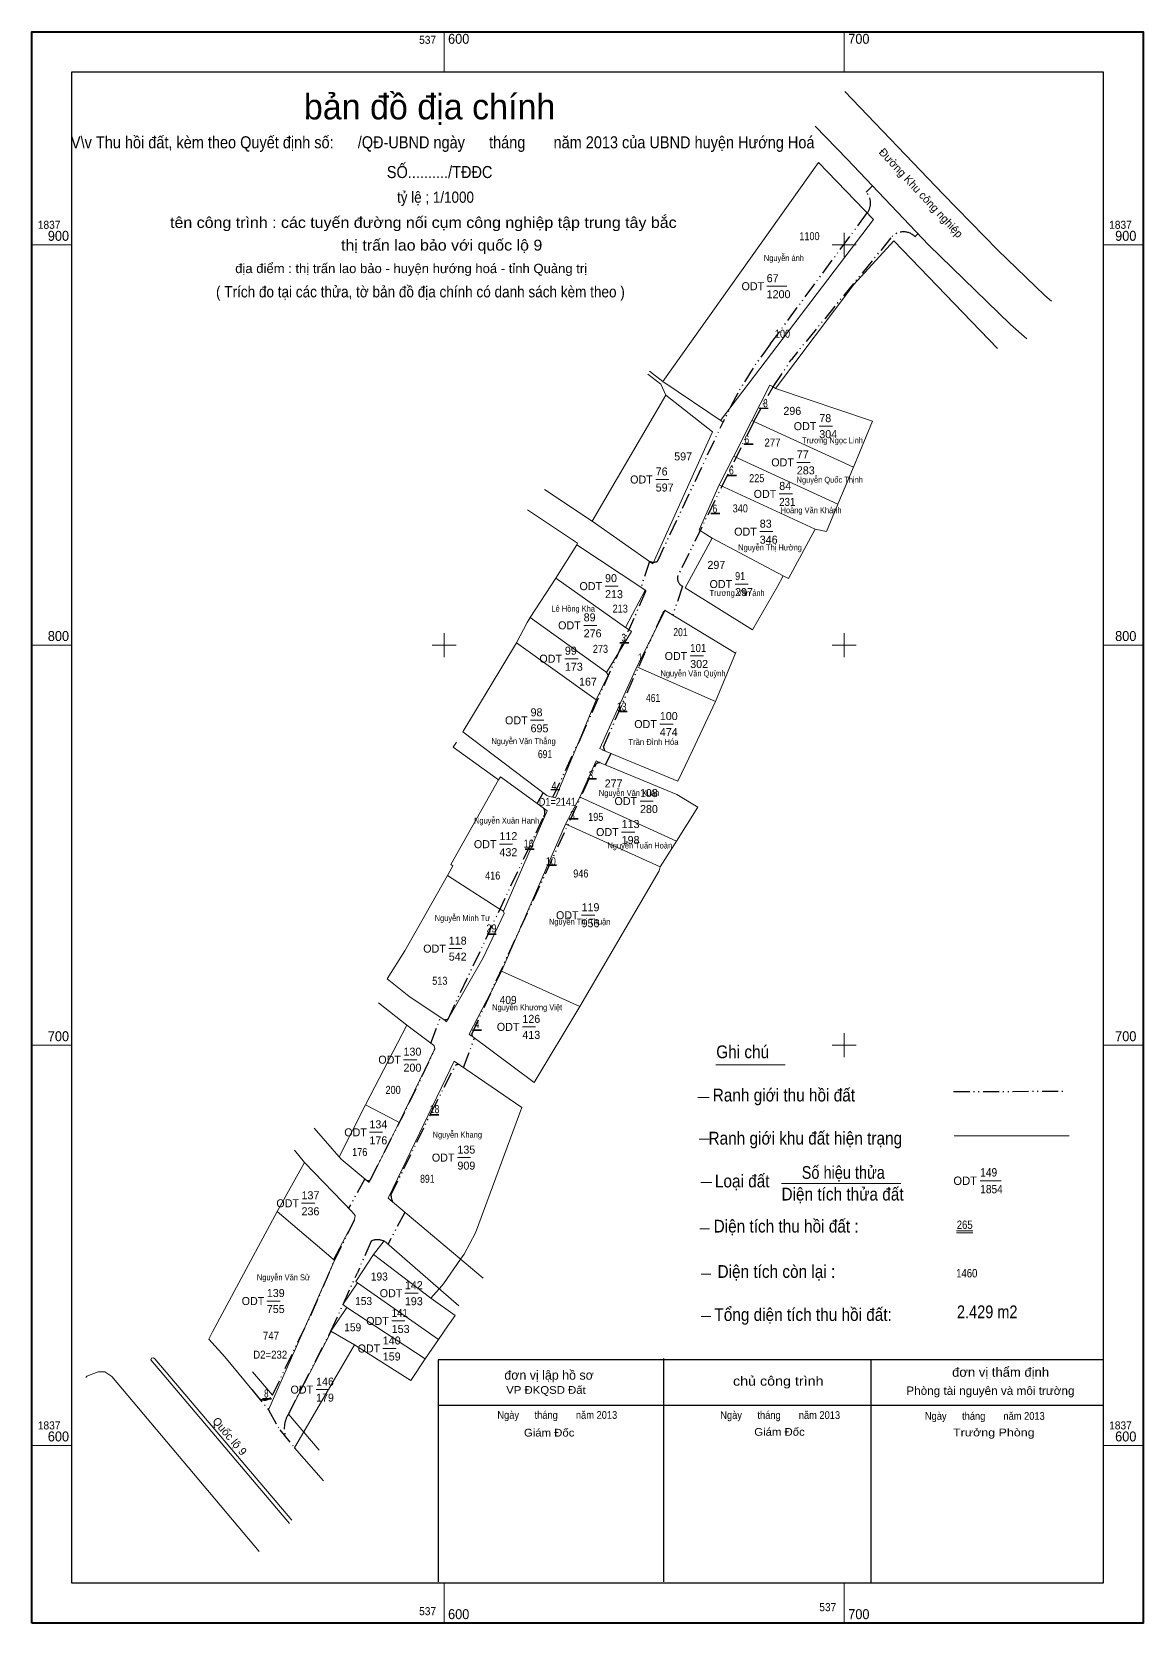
# Model space of a CAD drawing. Header units: metres. Extents: x 537059 to 537775, y 1837547 to 1837953.
# Drawn here: x 537497 to 537774.7, y 1837555.6 to 1837953.2 of the extents above; entities that cross this region are included whole.
import ezdxf
from ezdxf.enums import TextEntityAlignment as Align

# ---------------------------------------------------------------- set-up
doc = ezdxf.new("R2010")
doc.units = ezdxf.units.M
doc.header["$LTSCALE"] = 0.8
doc.linetypes.add('DASH_DOUBLE_DOT', pattern=[9.2, 5, -1.2, 0.3, -1.2, 0.3, -1.2])
for name, color, linetype, lineweight in [('1', 7, 'Continuous', 13), ('10', 7, 'DASH_DOUBLE_DOT', 25), ('22', 7, 'Continuous', 13), ('51', 7, 'Continuous', 13), ('61', 7, 'Continuous', 13), ('63', 7, 'Continuous', 13)]:
    doc.layers.add(name, color=color, linetype=linetype, lineweight=lineweight)
doc.layers.add('53', color=7, linetype='Continuous')
doc.layers.add('8', color=7, linetype='Continuous')

msp = doc.modelspace()

# ---------------------------------------------------------------- linework, layer by layer
at = {"layer": '1'}
for p, q in [((537707.3, 1837906.32), (537693.6, 1837920.57)), ((537700.72, 1837921.38), (537721.08, 1837899.96)), ((537738.27, 1837874.1), (537712.4, 1837901))]:
    msp.add_line(p, q, dxfattribs=at)
at = {"layer": '10'}
for p, q in [((537707.04, 1837914.73), (537705.46, 1837913.19)), ((537681.5, 1837875.16), (537705.73, 1837907.96)), ((537711.64, 1837901.71), (537686.78, 1837871.38)), ((537717.67, 1837902.02), (537718.39, 1837902.71)), ((537682.24, 1837864.53), (537686.78, 1837871.38)), ((537677.4, 1837855.89), (537682.21, 1837864.49)), ((537653.29, 1837820.89), (537669.71, 1837855.67)), ((537677.4, 1837855.89), (537658.39, 1837817.24)), ((537651.36, 1837820.88), (537649.17, 1837814.44)), ((537659.58, 1837814.7), (537657.13, 1837807.51)), ((537650.37, 1837813.34), (537646.16, 1837803.82)), ((537654.63, 1837807.99), (537651.39, 1837800.87)), ((537634, 1837776.43), (537646.16, 1837803.82)), ((537639.83, 1837774.54), (537651.39, 1837800.87)), ((537627.19, 1837762), (537634, 1837776.43)), ((537640.36, 1837770.07), (537641.72, 1837772.94)), ((537606.9, 1837702.73), (537637.98, 1837770.3)), ((537623.23, 1837760.38), (537624.72, 1837763.08)), ((537600.98, 1837706.53), (537624.84, 1837757.03)), ((537596.68, 1837700.5), (537599.12, 1837706.96)), ((537604.87, 1837694.44), (537607.62, 1837701.75)), ((537580.2, 1837666.59), (537576.14, 1837659.28)), ((537572.59, 1837646.18), (537577.64, 1837656.36)), ((537590.18, 1837658.23), (537585.98, 1837650.32)), ((537581.76, 1837651.06), (537578.33, 1837643.13))]:
    msp.add_line(p, q, dxfattribs=at)
at = {"layer": '10', "linetype": 'Continuous', "lineweight": 13}
for p, q in [((537654.2, 1837865.16), (537650.9, 1837867.69)), ((537654.64, 1837865.84), (537651.34, 1837868.4)), ((537567.56, 1837679.29), (537574.27, 1837671.56)), ((537565.09, 1837670.7), (537562.64, 1837673.79)), ((537581.26, 1837665.71), (537574.27, 1837671.56)), ((537609.8, 1837641.78), (537585.98, 1837661.75)), ((537582.34, 1837647.68), (537585.01, 1837651.16)), ((537585.01, 1837651.16), (537603.69, 1837634.92)), ((537552.14, 1837618.4), (537557.09, 1837612.56))]:
    msp.add_line(p, q, dxfattribs=at)
at = {"layer": '10'}
for points in [[(537581.71, 1837666.6), (537591.29, 1837685.58), (537597.71, 1837699.09)], [(537586.72, 1837662.52), (537596.71, 1837683), (537602.81, 1837694.96)], [(537557.09, 1837612.56), (537566.87, 1837632.86), (537572.59, 1837646.18)], [(537561.1, 1837607.83), (537571.7, 1837628.52), (537578.33, 1837643.13)]]:
    msp.add_lwpolyline(points, dxfattribs=at)
at = {"layer": '10', "linetype": 'Continuous', "lineweight": 13}
msp.add_lwpolyline([(537571.81, 1837628.46), (537561.1, 1837607.83), (537568.74, 1837598.8)], dxfattribs=at)
at = {"layer": '10'}
for centre, radius, start, end in [((537702.581, 1837910.4192), 4, 321.98429, 43.92849), ((537714.7903, 1837899.2455), 4, 43.92874, 141.98581), ((537760.1246, 1837814.2869), 99.4352, 142.2521, 155.40626), ((537652.3042, 1837823.4271), 2.7165, 249.66088, 291.17141), ((537660.4825, 1837816.6672), 2.1695, 164.69143, 245.30662), ((537650.0493, 1837813.4484), 0.3431, 340.86704, 58.20913), ((537656.4212, 1837806.9233), 2.0902, 125.23914, 149.19478), ((537641.827, 1837774.6987), 2.0006, 184.56194, 213.83558), ((537639.081, 1837768.6319), 2, 92.13442, 123.40607), ((537623.2032, 1837758.1831), 2, 324.90038, 27.55737), ((537600.2183, 1837708.3832), 2, 262.93596, 292.25483), ((537607.7747, 1837702.7267), 0.875, 180.07992, 230.38631), ((537603.7791, 1837693.2077), 2, 90.51328, 118.98048), ((537581.0013, 1837666.9336), 0.7833, 222.41455, 334.79287), ((537590.7235, 1837662.5929), 4, 181.00462, 207.44578), ((537583.3523, 1837647.3899), 4, 67.87793, 113.43893), ((537555.1194, 1837613.5218), 2.1928, 211.67689, 333.98442), ((537566.3602, 1837604.3673), 6.2976, 146.64366, 203.15107)]:
    msp.add_arc(centre, radius, start, end, dxfattribs=at)
at = {"layer": '22'}
for p, q in [((537692.74, 1837929.68), (537700.72, 1837921.38)), ((537654.64, 1837865.84), (537693.6, 1837920.57)), ((537712.4, 1837901), (537702.36, 1837890.11)), ((537682.85, 1837864.13), (537702.36, 1837890.11)), ((537669.71, 1837855.67), (537654.64, 1837865.84)), ((537655.42, 1837862.43), (537637, 1837830.98)), ((537654.2, 1837865.16), (537655.42, 1837862.43)), ((537707.07, 1837855.96), (537682.85, 1837864.13)), ((537678.77, 1837859.22), (537681.02, 1837859.22)), ((537678.77, 1837859.06), (537681.02, 1837859.06)), ((537674.96, 1837850.25), (537677.21, 1837850.25)), ((537674.96, 1837850.09), (537677.21, 1837850.09)), ((537670.83, 1837842.42), (537673.08, 1837842.42)), ((537670.83, 1837842.26), (537673.08, 1837842.26)), ((537637, 1837830.98), (537625.1, 1837838.87)), ((537666.65, 1837832.91), (537668.9, 1837832.91)), ((537666.65, 1837832.75), (537668.9, 1837832.75)), ((537666.96, 1837826.7), (537684.77, 1837817.28)), ((537633.15, 1837825.05), (537649.94, 1837813.93)), ((537627.9, 1837816.69), (537645.33, 1837804.38)), ((537672.79, 1837797.98), (537655.66, 1837808.4)), ((537645.49, 1837804.27), (537645.33, 1837804.38)), ((537643.88, 1837800.64), (537646.13, 1837800.64)), ((537643.88, 1837800.48), (537646.13, 1837800.48)), ((537672.79, 1837797.98), (537673.02, 1837798.28)), ((537672.79, 1837797.98), (537667.79, 1837785.86)), ((537643.47, 1837783.49), (537645.72, 1837783.49)), ((537643.47, 1837783.33), (537645.72, 1837783.33)), ((537635.85, 1837766.63), (537638.1, 1837766.63)), ((537635.85, 1837766.47), (537638.1, 1837766.47)), ((537626.65, 1837763.94), (537628.9, 1837763.94)), ((537626.65, 1837763.78), (537628.9, 1837763.78)), ((537631.25, 1837756.62), (537633.5, 1837756.62)), ((537631.25, 1837756.46), (537633.5, 1837756.46)), ((537620.28, 1837749.04), (537622.53, 1837749.04)), ((537620.28, 1837748.88), (537622.53, 1837748.88)), ((537625.85, 1837745.08), (537628.1, 1837745.08)), ((537625.85, 1837744.92), (537628.1, 1837744.92)), ((537590.18, 1837723.56), (537600.85, 1837742.43)), ((537610.74, 1837727.8), (537612.99, 1837727.8)), ((537610.74, 1837727.64), (537612.99, 1837727.64)), ((537614.37, 1837718.49), (537633.96, 1837709.7)), ((537590.65, 1837705.01), (537583.6, 1837710.62)), ((537590.65, 1837705.01), (537597.35, 1837700)), ((537607.11, 1837703.88), (537609.36, 1837703.88)), ((537607.11, 1837703.72), (537609.36, 1837703.72)), ((537667.94, 1837695.14), (537685.26, 1837695.14)), ((537666.24, 1837686.92), (537663.38, 1837686.92)), ((537588.15, 1837681.04), (537580.33, 1837685.11)), ((537596.43, 1837682.72), (537598.68, 1837682.72)), ((537596.43, 1837682.56), (537598.68, 1837682.56)), ((537666.24, 1837676.56), (537663.7, 1837676.56)), ((537727.44, 1837677.37), (537756.18, 1837677.37)), ((537573.86, 1837672.22), (537573.8, 1837672.1)), ((537581.26, 1837665.71), (537584.67, 1837672.54)), ((537565.09, 1837670.7), (537558.25, 1837658.45)), ((537585.98, 1837661.75), (537589.51, 1837669.07)), ((537666.88, 1837665.67), (537664.18, 1837665.67)), ((537684.33, 1837665.41), (537714.12, 1837665.41)), ((537542.12, 1837628.36), (537558.25, 1837658.45)), ((537607.83, 1837653.09), (537604.99, 1837647.79)), ((537666.33, 1837654.15), (537663.93, 1837654.15)), ((537728.08, 1837653.6), (537732.15, 1837653.6)), ((537728.08, 1837653.11), (537732.15, 1837653.11)), ((537666.65, 1837642.82), (537664.26, 1837642.82)), ((537602.74, 1837632.49), (537596.68, 1837636.81)), ((537575.71, 1837634.5), (537571.7, 1837628.52)), ((537575.71, 1837634.5), (537595.27, 1837621.64)), ((537602.74, 1837632.49), (537600.92, 1837629.89)), ((537666.65, 1837632.22), (537664.26, 1837632.22)), ((537571.7, 1837628.52), (537577.57, 1837625.11)), ((537562.65, 1837599.38), (537577.57, 1837625.11)), ((537598.62, 1837626.49), (537595.27, 1837621.64)), ((537554.62, 1837611.71), (537556.87, 1837611.71)), ((537554.62, 1837611.55), (537556.87, 1837611.55)), ((537564.24, 1837614.56), (537563.9, 1837613.93)), ((537562.56, 1837599.48), (537562.65, 1837599.38)), ((537569.89, 1837591.16), (537562.65, 1837599.38))]:
    msp.add_line(p, q, dxfattribs=at)
at = {"layer": '22', "lineweight": 25}
for p, q in [((537764.7, 1837621.38), (537598.55, 1837621.38)), ((537598.55, 1837621.38), (537598.55, 1837565.94)), ((537654.8, 1837621.73), (537654.8, 1837565.94)), ((537706.62, 1837621.38), (537706.62, 1837565.59)), ((537564.24, 1837614.56), (537563.81, 1837613.68)), ((537764.7, 1837610.02), (537598.55, 1837610.02))]:
    msp.add_line(p, q, dxfattribs=at)
at = {"layer": '22', "linetype": 'DASH_DOUBLE_DOT', "lineweight": 25}
for p, q in [((537551.95, 1837613.96), (537556.09, 1837608.91)), ((537556.09, 1837608.91), (537558.92, 1837603.89)), ((537558.92, 1837603.89), (537562.56, 1837599.48))]:
    msp.add_line(p, q, dxfattribs=at)
at = {"layer": '22'}
for points in [[(537751.79, 1837885.89), (537750.14, 1837887.35), (537738.41, 1837898.68), (537724.69, 1837912.65), (537700.11, 1837938.31)], [(537707.3, 1837906.32), (537670.42, 1837857.89), (537669.06, 1837856.11)], [(537745.59, 1837876.49), (537741.56, 1837880.09), (537721.08, 1837899.96)], [(537655.42, 1837862.43), (537667.05, 1837853.24), (537652.2, 1837820.29), (537637, 1837830.98)], [(537676.89, 1837856.12), (537681.36, 1837864.97), (537682.03, 1837864.59), (537682.85, 1837864.13)], [(537668.78, 1837840.04), (537672.38, 1837847.18), (537676.89, 1837856.12)], [(537676.89, 1837856.12), (537677.4, 1837855.89), (537702.27, 1837844.41)], [(537698.43, 1837835.17), (537702.27, 1837844.41), (537707.07, 1837855.96)], [(537672.38, 1837847.18), (537673.42, 1837846.7), (537698.43, 1837835.17)], [(537668.78, 1837840.04), (537663.71, 1837828.76), (537664.74, 1837828.1), (537666.96, 1837826.7)], [(537668.78, 1837840.04), (537669.99, 1837839.48), (537692.74, 1837828.99)], [(537698.43, 1837835.17), (537695.6, 1837828.35), (537692.74, 1837828.99)], [(537633.15, 1837825.05), (537633.35, 1837825.44), (537620.83, 1837833.74)], [(537666.96, 1837826.7), (537660.27, 1837814.26), (537677.03, 1837803.76), (537683.34, 1837814.64), (537684.77, 1837817.28)], [(537692.74, 1837828.99), (537686.05, 1837816.62), (537684.77, 1837817.28)], [(537633.15, 1837825.05), (537627.9, 1837816.69), (537621.51, 1837806.85)], [(537649.94, 1837813.93), (537650.23, 1837813.74), (537647.07, 1837807.7), (537645.33, 1837804.38)], [(537621.51, 1837806.85), (537620.74, 1837805.63), (537618.07, 1837800.53)], [(537640.57, 1837793.15), (537640.41, 1837793.26), (537621.51, 1837806.85)], [(537655.66, 1837808.4), (537655.23, 1837808.66), (537648.15, 1837794.55)], [(537640.57, 1837793.15), (537646.83, 1837803.37), (537645.49, 1837804.27)], [(537626.12, 1837762.26), (537625.64, 1837762.38), (537604.65, 1837778.33), (537618.07, 1837800.53)], [(537637.97, 1837786.31), (537637.4, 1837786.72), (537618.07, 1837800.53)], [(537639.7, 1837773.78), (537638.89, 1837774.12), (537648.15, 1837794.55)], [(537648.15, 1837794.55), (537649.08, 1837794.14), (537667.79, 1837785.86)], [(537640.57, 1837793.15), (537641.04, 1837792.51), (537637.97, 1837786.31)], [(537637.97, 1837786.31), (537627.82, 1837761.85), (537626.12, 1837762.26)], [(537667.79, 1837785.86), (537662.07, 1837773.63), (537658.45, 1837765.95), (537639.53, 1837773.85)], [(537613.58, 1837766.32), (537602.29, 1837774.49), (537603.12, 1837775.76)], [(537638.37, 1837770.9), (537637.98, 1837771.06), (537633.95, 1837761.98)], [(537658.08, 1837750.96), (537663.41, 1837759.49), (537658.12, 1837762.64), (537638.29, 1837770.93)], [(537624.74, 1837759.28), (537614.07, 1837767.03), (537613.58, 1837766.32)], [(537600.85, 1837742.43), (537602.22, 1837744.8), (537601.67, 1837745.14), (537613.58, 1837766.32)], [(537633.95, 1837761.98), (537630.33, 1837755.27), (537617.01, 1837724.58), (537614.37, 1837718.49)], [(537614.83, 1837733.46), (537625.74, 1837758.55), (537624.74, 1837759.28)], [(537630.33, 1837755.27), (537631.02, 1837754.96), (537654.02, 1837744.57), (537658.08, 1837750.96), (537634.2, 1837761.86), (537633.95, 1837761.98)], [(537633.96, 1837709.7), (537653.75, 1837743.57), (537654.02, 1837744.57)], [(537600.85, 1837742.43), (537613.29, 1837734.45), (537614.83, 1837733.46)], [(537614.83, 1837733.46), (537614.98, 1837732.92), (537609.75, 1837721.81), (537600.58, 1837705.85), (537600.25, 1837706.15)], [(537600.25, 1837706.15), (537600, 1837706.38), (537591.2, 1837712.23), (537585.76, 1837716.63), (537590.18, 1837723.56)], [(537606.78, 1837702.38), (537606.3, 1837702.74), (537612.72, 1837715.27), (537614.37, 1837718.49)], [(537633.96, 1837709.7), (537622.47, 1837690.7), (537606.75, 1837702.4)], [(537590.65, 1837705.01), (537580.33, 1837685.11), (537573.8, 1837672.1)], [(537597.35, 1837700), (537597.52, 1837699.87), (537597.71, 1837699.09), (537588.76, 1837680.72)], [(537602.54, 1837696.05), (537619.4, 1837684.42), (537607.83, 1837653.09)], [(537565.09, 1837670.7), (537577.04, 1837658.35), (537577.74, 1837657.48), (537577.64, 1837656.36), (537572.37, 1837646.49)], [(537572.37, 1837646.49), (537571.67, 1837647.08), (537558.25, 1837658.45)], [(537578.37, 1837640.59), (537577.91, 1837640.99), (537582.34, 1837647.68), (537596.68, 1837636.81)], [(537604.99, 1837647.79), (537604.12, 1837646.54), (537599.81, 1837640.4), (537599.44, 1837639.87), (537596.68, 1837636.81)], [(537556.09, 1837608.91), (537572.59, 1837646.18), (537572.37, 1837646.49)], [(537578.37, 1837640.59), (537574.71, 1837635.19), (537575.71, 1837634.5)], [(537600.92, 1837629.89), (537598.62, 1837626.49), (537578.37, 1837640.59)], [(537542.12, 1837628.36), (537541.22, 1837626.58), (537545.24, 1837622.14), (537551.95, 1837613.96)], [(537595.27, 1837621.64), (537591.69, 1837616.21), (537577.57, 1837625.11)], [(537561.34, 1837580.53), (537526.68, 1837621.42), (537526.9, 1837621.84), (537527.37, 1837621.92), (537527.71, 1837621.67), (537561.92, 1837581.35)], [(537553.78, 1837573.49), (537516.98, 1837617.2), (537515.24, 1837618.36), (537513.52, 1837618.41), (537510.72, 1837617.34), (537510.45, 1837617)]]:
    msp.add_lwpolyline(points, dxfattribs=at)
at = {"layer": '51'}
for p, q in [((537680.61, 1837889.66), (537685.61, 1837889.66)), ((537693.76, 1837854.69), (537697.06, 1837854.69)), ((537688.15, 1837845.64), (537691.45, 1837845.64)), ((537652.88, 1837841.36), (537656.18, 1837841.36)), ((537683.75, 1837837.76), (537687.05, 1837837.76)), ((537678.88, 1837828.33), (537682.18, 1837828.33)), ((537640.22, 1837814.71), (537643.52, 1837814.71)), ((537672.72, 1837815.23), (537676.02, 1837815.23)), ((537634.88, 1837804.92), (537638.18, 1837804.92)), ((537630.19, 1837796.58), (537633.49, 1837796.58)), ((537661.5, 1837797.26), (537664.8, 1837797.26)), ((537621.61, 1837781.19), (537624.91, 1837781.19)), ((537653.91, 1837780.25), (537657.21, 1837780.25)), ((537648.96, 1837761.01), (537652.26, 1837761.01)), ((537644.37, 1837753.27), (537647.67, 1837753.27)), ((537613.83, 1837750.24), (537617.13, 1837750.24)), ((537634.35, 1837732.48), (537637.65, 1837732.48)), ((537601.17, 1837724.14), (537604.47, 1837724.14)), ((537619.56, 1837704.59), (537622.86, 1837704.59)), ((537589.85, 1837696.39), (537593.15, 1837696.39)), ((537581.34, 1837678.24), (537584.64, 1837678.24)), ((537603.33, 1837671.92), (537606.63, 1837671.92)), ((537733.99, 1837666.14), (537739.24, 1837666.14)), ((537564.37, 1837660.51), (537567.67, 1837660.51)), ((537555.7, 1837636.08), (537559, 1837636.08)), ((537590.2, 1837638.04), (537593.5, 1837638.04)), ((537586.91, 1837631.11), (537590.21, 1837631.11)), ((537584.68, 1837624.23), (537587.98, 1837624.23)), ((537568, 1837613.95), (537571.3, 1837613.95))]:
    msp.add_line(p, q, dxfattribs=at)
at = {"layer": '61'}
for p, q in [((537589.51, 1837669.07), (537602.54, 1837696.05)), ((537584.67, 1837672.54), (537588.76, 1837680.72)), ((537588.76, 1837680.72), (537588.15, 1837681.04))]:
    msp.add_line(p, q, dxfattribs=at)
at = {"layer": '63'}
for p, q in [((537600, 1837943.22), (537600, 1837953.22)), ((537700, 1837943.22), (537700, 1837953.22)), ((537700, 1837897), (537700, 1837903)), ((537496.97, 1837900), (537506.97, 1837900)), ((537697, 1837900), (537703, 1837900)), ((537764.7, 1837900), (537774.7, 1837900)), ((537600, 1837797), (537600, 1837803)), ((537700, 1837797), (537700, 1837803)), ((537496.97, 1837800), (537506.97, 1837800)), ((537597, 1837800), (537603, 1837800)), ((537697, 1837800), (537703, 1837800)), ((537764.7, 1837800), (537774.7, 1837800)), ((537700, 1837697), (537700, 1837703)), ((537496.97, 1837700), (537506.97, 1837700)), ((537697, 1837700), (537703, 1837700)), ((537764.7, 1837700), (537774.7, 1837700)), ((537496.97, 1837600), (537506.97, 1837600)), ((537764.7, 1837600), (537774.7, 1837600)), ((537600, 1837555.59), (537600, 1837565.59)), ((537700, 1837555.59), (537700, 1837565.59))]:
    msp.add_line(p, q, dxfattribs=at)
at = {"layer": '63', "linetype": 'DASH_DOUBLE_DOT', "lineweight": 25}
msp.add_line((537727.34, 1837688.43), (537755.54, 1837688.52), dxfattribs=at)
at = {"layer": '63', "lineweight": 40}
msp.add_lwpolyline([(537496.97, 1837555.59), (537496.97, 1837953.22), (537774.7, 1837953.22), (537774.7, 1837555.59)], close=True, dxfattribs=at)
at = {"layer": '63', "lineweight": 25}
msp.add_lwpolyline([(537506.97, 1837565.59), (537506.97, 1837943.22), (537764.7, 1837943.22), (537764.7, 1837565.59)], close=True, dxfattribs=at)

# ---------------------------------------------------------------- texts
at = {"layer": '10', "width": 0.85}
msp.add_text('176', height=2, dxfattribs=at).set_placement((537578.92, 1837672.32), align=Align.CENTER)
at = {"layer": '22'}
for s, height, p in [('bản đồ địa chính ', 6.354, (537597.555, 1837931.34)), ('đơn vị lập hồ sơ', 2.32, (537626.235, 1837616.43))]:
    msp.add_text(s, height=height, dxfattribs=at).set_placement(p, align=Align.CENTER)
for s, height, width, p in [('V\\v Thu hồi đất, kèm theo Quyết định số:      /QĐ-UBND ngày      tháng       năm 2013 của UBND huyện Hướng Hoá', 3.01, 0.9, (537599.65, 1837924.11)), ('SỐ........../TĐĐC', 3.013, 0.9, (537598.88, 1837916.68)), ('tỷ lệ ; 1/1000', 2.789, 0.9, (537597.85, 1837910.51)), ('tên công trình : các tuyến đường nối cụm công nghiệp tập trung tây bắc', 2.712, 1.1, (537594.815, 1837904.23)), ('thị trấn lao bảo với quốc lộ 9', 2.712, 1.1, (537599.39, 1837898.56)), ('địa điểm : thị trấn lao bảo - huyện hướng hoá - tỉnh Quảng trị', 2.324, 1.05, (537591.77, 1837892.93)), ('( Trích đo tại các thửa, tờ bản đồ địa chính có danh sách kèm theo )', 2.813, 0.9, (537594.08, 1837886.86)), ('D1=2141', 2, 0.85, (537628.305, 1837759.82)), ('Ghi chú', 3.189, 0.9, (537674.615, 1837696.76)), ('Ranh giới thu hồi đất', 3.186, 0.9, (537684.91, 1837685.95)), ('Ranh giới khu đất hiện trạng', 3.189, 0.9, (537690.27, 1837675.18)), ('Loại đất', 3.189, 0.9, (537674.5, 1837664.48)), ('Số hiệu thửa', 3.189, 0.85, (537699.755, 1837666.62)), ('Diện tích thửa đất', 3.189, 0.9, (537699.575, 1837661.2)), ('Diện tích thu hồi đất : ', 3.186, 0.9, (537686.01, 1837653.2)), ('Diện tích còn lại : ', 3.186, 0.9, (537683.575, 1837641.87)), ('Tổng diện tích thu hồi đất: ', 3.186, 0.9, (537690.255, 1837631.11)), ('2.429 m2', 3.19, 0.85, (537735.73, 1837631.79)), ('D2=232', 2, 0.9, (537556.535, 1837621.68)), ('đơn vị thẩm định', 2.32, 1.05, (537739.07, 1837617.16)), ('chủ công trình', 2.32, 1.15, (537683.51, 1837614.94)), ('VP ĐKQSD Đất', 1.93, 1.1, (537625.46, 1837612.9)), ('Phòng tài nguyên và môi trường', 2.088, 1.05, (537736.52, 1837612.64)), ('Ngày      tháng       năm 2013', 1.93, 0.9, (537628.285, 1837606.65)), ('Ngày      tháng       năm 2013', 1.93, 0.9, (537683.985, 1837606.62)), ('Ngày      tháng       năm 2013', 1.93, 0.9, (537735.125, 1837606.4)), ('Giám Đốc', 1.93, 1.1, (537626.255, 1837602.22)), ('Giám Đốc', 1.93, 1.1, (537683.815, 1837602.42)), ('Trưởng Phòng', 1.94, 1.2, (537737.37, 1837602.27))]:
    msp.add_text(s, height=height, dxfattribs=dict(at, width=width)).set_placement(p, align=Align.CENTER)
for s, rotation, p in [('Đường Khu công nghiệp', 312.898, (537718.4489, 1837912.2857)), ('Quốc lộ 9', 310.313, (537545.6546, 1837601.647))]:
    msp.add_text(s, height=2, rotation=rotation, dxfattribs=at).set_placement(p, align=Align.CENTER)
at = {"layer": '51'}
for height, p in [(2, (537679.97, 1837888.66)), (2, (537693.02, 1837853.69)), (2, (537687.41, 1837844.64)), (2, (537652.14, 1837840.36)), (2, (537683.01, 1837836.76)), (2, (537678.14, 1837827.33)), (2, (537639.48, 1837813.71)), (2, (537671.98, 1837814.23)), (2, (537634.14, 1837803.92)), (2, (537660.76, 1837796.26)), (2, (537629.45, 1837795.58)), (2, (537620.87, 1837780.19)), (2, (537653.17, 1837779.25)), (2, (537648.22, 1837760.01)), (2, (537613.09, 1837749.24)), (2, (537643.63, 1837752.27)), (2, (537633.61, 1837731.48)), (2, (537600.43, 1837723.14)), (2, (537618.82, 1837703.59)), (2, (537589.21, 1837695.39)), (2, (537580.7, 1837677.24)), (2, (537602.59, 1837670.92)), (2.099, (537733.19, 1837665.09)), (2, (537563.73, 1837659.51)), (2, (537555.06, 1837635.08)), (2, (537589.56, 1837637.04)), (2, (537586.17, 1837630.11)), (2, (537584.04, 1837623.23)), (2, (537567.26, 1837612.95))]:
    msp.add_text('ODT', height=height, dxfattribs=at).set_placement(p, align=Align.RIGHT)
for s, p in [('67', (537680.61, 1837890.66)), ('1200', (537680.61, 1837886.66)), ('78', (537693.76, 1837855.69)), ('304', (537693.76, 1837851.69)), ('77', (537688.15, 1837846.64)), ('76', (537652.88, 1837842.36)), ('283', (537688.15, 1837842.64)), ('597', (537652.88, 1837838.36)), ('84', (537683.75, 1837838.76)), ('83', (537678.88, 1837829.33)), ('346', (537678.88, 1837825.33)), ('90', (537640.22, 1837815.71)), ('297', (537672.72, 1837812.23)), ('213', (537640.22, 1837811.71)), ('89', (537634.88, 1837805.92)), ('276', (537634.88, 1837801.92)), ('99', (537630.19, 1837797.58)), ('173', (537630.19, 1837793.58)), ('302', (537661.5, 1837794.26)), ('98', (537621.61, 1837782.19)), ('100', (537653.91, 1837781.25)), ('695', (537621.61, 1837778.19)), ('474', (537653.91, 1837777.25)), ('108', (537648.96, 1837762.01)), ('280', (537648.96, 1837758.01)), ('113', (537644.37, 1837754.27)), ('112', (537613.83, 1837751.24)), ('198', (537644.37, 1837750.27)), ('432', (537613.83, 1837747.24)), ('119', (537634.35, 1837733.48)), ('956', (537634.35, 1837729.48)), ('118', (537601.17, 1837725.14)), ('542', (537601.17, 1837721.14)), ('126', (537619.56, 1837705.59)), ('413', (537619.56, 1837701.59)), ('130', (537589.85, 1837697.39)), ('200', (537589.85, 1837693.39)), ('134', (537581.34, 1837679.24)), ('176', (537581.34, 1837675.24)), ('135', (537603.33, 1837672.92)), ('909', (537603.33, 1837668.92)), ('137', (537564.37, 1837661.51)), ('236', (537564.37, 1837657.51)), ('139', (537555.7, 1837637.08)), ('142', (537590.2, 1837639.04)), ('193', (537590.2, 1837635.04)), ('755', (537555.7, 1837633.08)), ('140', (537584.68, 1837625.23)), ('153', (537586.91, 1837628.11)), ('159', (537584.68, 1837621.23)), ('146', (537568, 1837614.95)), ('179', (537568, 1837610.95))]:
    msp.add_text(s, height=2, dxfattribs=at).set_placement(p)
for s, height, width, p in [('231', 2, 0.9, (537683.75, 1837834.76)), ('91', 2, 0.85, (537672.72, 1837816.23)), ('101', 2, 0.9, (537661.5, 1837798.26)), ('149', 2.099, 0.9, (537733.99, 1837667.19)), ('1854', 2.099, 0.9, (537733.99, 1837662.99)), ('141', 2, 0.9, (537586.91, 1837632.11))]:
    msp.add_text(s, height=height, dxfattribs=dict(at, width=width)).set_placement(p)
at = {"layer": '53'}
for s, height, width, p in [('1100', 2, 0.85, (537688.78, 1837901.16)), ('277', 2, 0.9, (537680.05, 1837849.59)), ('225', 2, 0.85, (537676.24, 1837840.69)), ('340', 2, 0.85, (537672.12, 1837833.14)), ('213', 2, 0.85, (537642.12, 1837808.1)), ('201', 2, 0.8, (537657.28, 1837802.22)), ('273', 2, 0.85, (537637.18, 1837798.04)), ('461', 2, 0.8, (537650.45, 1837785.78)), ('691', 2, 0.8, (537623.44, 1837771.74)), ('195', 2, 0.85, (537636, 1837756.06)), ('416', 2, 0.85, (537610.25, 1837741.4)), ('513', 2, 0.85, (537597.03, 1837715.11)), ('409', 2, 0.95, (537613.89, 1837710.32)), ('200', 2, 0.85, (537585.36, 1837687.85)), ('891', 2, 0.8, (537594.02, 1837665.63)), ('265', 2.099, 0.85, (537728.11, 1837654.09)), ('193', 2, 0.95, (537581.69, 1837641.21)), ('1460', 2.099, 0.85, (537727.96, 1837641.98)), ('153', 2, 0.95, (537577.76, 1837635.08)), ('747', 2, 0.9, (537554.73, 1837626.43)), ('159', 2, 0.95, (537575.05, 1837628.52))]:
    msp.add_text(s, height=height, dxfattribs=dict(at, width=width)).set_placement(p)
for s, p in [('296', (537684.78, 1837857.51)), ('597', (537657.5, 1837846.13)), ('297', (537665.81, 1837819.03)), ('167', (537633.72, 1837789.85)), ('277', (537640.12, 1837764.41))]:
    msp.add_text(s, height=2, dxfattribs=at).set_placement(p)
at = {"layer": '61', "width": 0.85}
msp.add_text('946', height=2, dxfattribs=at).set_placement((537632.27, 1837741.91))
at = {"layer": '63', "width": 0.95}
for p in [(537598, 1837950.22), (537598, 1837557.59), (537698, 1837558.59)]:
    msp.add_text('537', height=2, dxfattribs=at).set_placement(p, align=Align.RIGHT)
for s, height, p in [('600', 2.5, (537601, 1837950.22)), ('700', 2.5, (537701, 1837950.22)), ('1837', 2, (537498.47, 1837904)), ('1837', 2, (537766.2, 1837904)), ('900', 2.5, (537500.97, 1837901)), ('900', 2.5, (537767.7, 1837901)), ('800', 2.5, (537500.97, 1837801)), ('800', 2.5, (537767.7, 1837801)), ('700', 2.5, (537500.97, 1837701)), ('700', 2.5, (537767.7, 1837701)), ('1837', 2, (537498.47, 1837604)), ('600', 2.5, (537500.97, 1837601)), ('1837', 2, (537766.2, 1837604)), ('600', 2.5, (537767.7, 1837601)), ('600', 2.5, (537601, 1837556.59)), ('700', 2.5, (537701, 1837556.59))]:
    msp.add_text(s, height=height, dxfattribs=at).set_placement(p)
at = {"layer": '63'}
for s, width, p in [('Nguyễn ánh', 0.85, (537684.91, 1837895.95)), ('Trương Ngọc Linh', 0.9, (537697.065, 1837850.39)), ('Nguyễn Quốc Thịnh', 0.9, (537696.38, 1837840.54)), ('Hoàng Văn Khánh', 0.9, (537691.7, 1837832.94)), ('Nguyễn Thị Hường', 0.9, (537681.46, 1837823.63)), ('Trương Văn ánh', 0.9, (537673.22, 1837812.27)), ('Lê Hồng Kha', 0.9, (537632.265, 1837808.35)), ('Nguyễn Văn Quỳnh', 0.9, (537662.205, 1837792.15)), ('Nguyễn Văn Thắng', 0.9, (537619.85, 1837775.23)), ('Trần Đình Hóa', 0.95, (537652.32, 1837775.05)), ('Nguyễn Văn Xuân', 0.9, (537646.24, 1837762.29)), ('Nguyễn Xuân Hanh', 0.9, (537615.615, 1837755.39)), ('Nguyễn Tuấn Hoàn', 0.9, (537648.905, 1837749.16)), ('Nguyễn Minh Tư', 0.9, (537604.595, 1837731.02)), ('Nguyễn Thị Thuận', 0.9, (537633.875, 1837730.13)), ('Nguyễn Khương Việt', 0.9, (537620.755, 1837708.72)), ('Nguyễn Khang', 0.9, (537603.305, 1837676.9)), ('Nguyễn Văn Sử', 0.9, (537559.84, 1837641.25))]:
    msp.add_text(s, height=1.5, dxfattribs=dict(at, width=width)).set_placement(p, align=Align.CENTER)
at = {"layer": '8'}
for s, width, p in [('100', 0.85, (537684.565, 1837876.78)), ('8', 0.75, (537680.31, 1837859.4)), ('6', 0.8, (537675.65, 1837850.34)), ('6', 0.8, (537671.78, 1837842.65)), ('6', 0.8, (537667.67, 1837833.09)), ('3', 0.75, (537644.87, 1837800.81)), ('1', 0.65, (537648.975, 1837795.9)), ('13', 0.8, (537644.385, 1837783.63)), ('3', 0.75, (537636.67, 1837766.52)), ('4', 0.8, (537627.465, 1837763.83)), ('3', 0.75, (537632.07, 1837756.51)), ('16', 0.85, (537621.145, 1837749.39)), ('10', 0.85, (537626.67, 1837744.97)), ('29', 0.85, (537611.845, 1837728.2)), ('4', 0.8, (537608.215, 1837704.28)), ('18', 0.8, (537597.625, 1837683.03)), ('8', 0.75, (537555.57, 1837611.98))]:
    msp.add_text(s, height=2, dxfattribs=dict(at, width=width)).set_placement(p, align=Align.CENTER)

doc.saveas('drawing.dxf')
